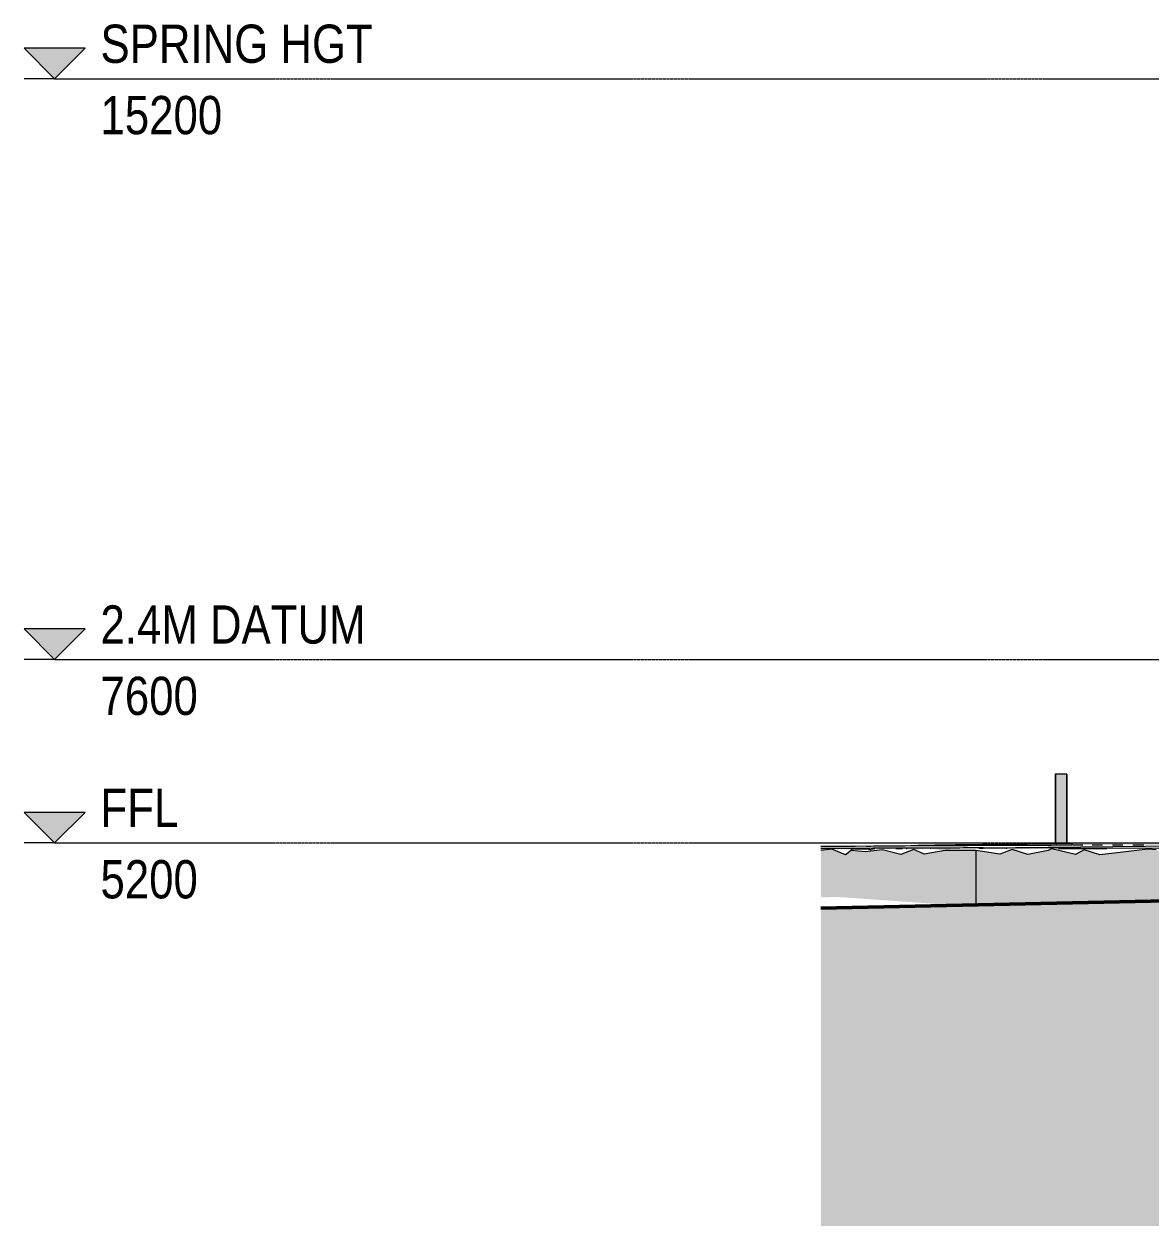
# Model space of a CAD drawing. Header units: millimetres. Extents: x -2361666 to -2009843, y -375 to 29863.
# Drawn here: x -2278835 to -2264090, y 188 to 15917 of the extents above; entities that cross this region are included whole.
import ezdxf

# ---------------------------------------------------------------- set-up
doc = ezdxf.new("R2010")
doc.units = ezdxf.units.MM
doc.linetypes.add('AEC_Center', pattern=[24, 12, -4, 4, -4])
for name, color, linetype, lineweight in [('A-DETL', 90, 'Continuous', 50), ('A-DETL-GENF', 92, 'Continuous', 5), ('A-FLOR', 192, 'Continuous', 5), ('A-FLOR-LEVL', 51, 'Continuous', 5), ('C-TOPO', 7, 'Continuous', 5), ('Q-SPCQ', 91, 'Continuous', 5)]:
    doc.layers.add(name, color=color, linetype=linetype, lineweight=lineweight)
doc.styles.add('Arial Narrow', font='ARIALN.TTF', dxfattribs={"height": 500})

# ---------------------------------------------------------------- blocks, each defined once
blk = doc.blocks.new('Bollard_Typical - 150mm Diameter - BOL001 _fixed_-V294-SOUTH EAST - PART A')
at = {"layer": 'Q-SPCQ', "lineweight": 18}
for p, q in [((-1025768, 5200), (-1025768, 6100)), ((-1025768, 6100), (-1025768, 6100)), ((-1025768, 5200), (-1025768, 5200))]:
    blk.add_line(p, q, dxfattribs=at)
blk = doc.blocks.new('Bollard_Typical - 150mm Diameter - BOL001 _fixed_-V295-SOUTH EAST - PART A')
at = {"layer": 'Q-SPCQ'}
blk.add_hatch(color=256, dxfattribs=at).paths.add_polyline_path([(-1025810, 5200), (-1025771, 5200), (-1025771, 6100), (-1025920, 6100), (-1025919, 5200), (-1025815, 5200)])
at = {"layer": 'Q-SPCQ', "lineweight": 18}
for p, q in [((-1025921, 6100), (-1025921, 5200)), ((-1025771, 6100), (-1025921, 6100)), ((-1025771, 5200), (-1025771, 6100)), ((-1025771, 6100), (-1025771, 6100)), ((-1025921, 5200), (-1025771, 5200)), ((-1025771, 5200), (-1025771, 5200))]:
    blk.add_line(p, q, dxfattribs=at)
blk = doc.blocks.new('Bollard_Typical - 150mm Diameter - BOL001 _fixed_-V296-SOUTH EAST - PART A')
at = {"layer": 'Q-SPCQ'}
blk.add_hatch(color=256, dxfattribs=at).paths.add_polyline_path([(-1025921, 5200), (-1025920, 5200), (-1025921, 5253)])
at = {"layer": 'Q-SPCQ', "lineweight": 18}
for p, q in [((-1025922, 6100), (-1025922, 5200)), ((-1025921, 6100), (-1025922, 6100)), ((-1025922, 5200), (-1025921, 5200))]:
    blk.add_line(p, q, dxfattribs=at)
blk = doc.blocks.new('Level - A1-101025-SOUTH EAST - PART A')
at = {"layer": 'A-FLOR-LEVL'}
blk.add_hatch(color=256, dxfattribs=at).paths.add_polyline_path([(-1039016, 5200), (-1038616, 5600), (-1039416, 5600)])
for p, q in [((-1039416, 5600), (-1039016, 5200)), ((-1038616, 5600), (-1039416, 5600)), ((-1038616, 5600), (-1039016, 5200)), ((-1039016, 5200), (-1039416, 5200)), ((-1039016, 5200), (-1038616, 5200))]:
    blk.add_line(p, q, dxfattribs=at)

msp = doc.modelspace()

# ---------------------------------------------------------------- hatches: boundary and pattern name
at = {"layer": 'A-DETL-GENF'}
msp.add_hatch(color=7, dxfattribs=at).paths.add_polyline_path([(-2268409, 188), (-2148301, 188), (-2148301, 5200), (-2229411, 5200), (-2268409, 4345), (-2268409, 1950)])
at = {"layer": 'A-FLOR'}
for points in [[(-2267137, 5165), (-2265679, 5172), (-2265120, 5176), (-2265120, 5192), (-2266455, 5176), (-2267135, 5165)], [(-2265120, 5174), (-2262230, 5182), (-2261248, 5185), (-2261248, 5200), (-2265120, 5200), (-2265120, 5174)], [(-2268086, 5045), (-2267997, 5118), (-2267766, 5116), (-2267749, 5114), (-2267704, 5122), (-2267313, 5124), (-2267286, 5124), (-2267284, 5120), (-2267188, 5114), (-2267018, 5126), (-2266975, 5126), (-2266967, 5121), (-2266784, 5100), (-2266697, 5128), (-2266287, 5130), (-2266287, 5135), (-2268409, 5127), (-2268409, 5102), (-2268266, 5118), (-2268006, 5117), (-2268001, 5115), (-2268038, 5084)], [(-2257139, 5081), (-2256966, 5100), (-2256287, 5100), (-2256287, 5105), (-2266287, 5135), (-2266287, 5130), (-2265978, 5128), (-2265975, 5123), (-2265904, 5113), (-2265614, 5126), (-2259120, 5093), (-2259105, 5096), (-2258848, 5100), (-2258377, 5100), (-2258050, 5086), (-2257493, 5085), (-2257436, 5100), (-2257142, 5082)]]:
    msp.add_hatch(color=256, dxfattribs=at).paths.add_polyline_path(points)
at = {"layer": 'C-TOPO'}
for points in [[(-2266638, 4384), (-2266382, 4390), (-2266382, 5100), (-2266784, 5100), (-2267055, 5052), (-2267194, 5113), (-2267363, 5050), (-2267603, 5112), (-2267829, 5084), (-2268012, 5100), (-2268086, 5045), (-2268266, 5118), (-2268409, 5100), (-2268409, 4488), (-2268181, 4493), (-2266640, 4384)], [(-2266382, 4390), (-2262548, 4474), (-2262216, 4500), (-2258318, 4628), (-2257907, 4680), (-2257907, 5069), (-2258377, 5100), (-2258848, 5100), (-2259105, 5096), (-2259318, 5056), (-2259421, 5093), (-2259788, 5058), (-2260049, 5096), (-2260260, 5100), (-2260351, 5061), (-2260729, 5080), (-2260991, 5026), (-2261211, 5100), (-2261305, 5103), (-2261670, 5066), (-2261934, 5031), (-2262141, 5100), (-2262248, 5108), (-2262611, 5069), (-2262876, 5036), (-2263082, 5100), (-2263190, 5113), (-2263552, 5073), (-2263817, 5041), (-2264022, 5108), (-2264132, 5118), (-2264766, 5048), (-2264963, 5111), (-2265075, 5048), (-2265389, 5125), (-2265434, 5100), (-2265702, 5051), (-2265904, 5113), (-2266066, 5053), (-2266382, 5100), (-2266382, 4400)]]:
    msp.add_hatch(color=256, dxfattribs=at).paths.add_polyline_path(points)

# ---------------------------------------------------------------- linework, layer by layer
at = {"layer": 'A-DETL'}
msp.add_line((-2245941, 4838), (-2268409, 4345), dxfattribs=at)
at = {"layer": 'A-FLOR'}
for p, q in [((-2265120, 5174), (-2265120, 5200)), ((-2265120, 5200), (-2261248, 5200)), ((-2266602, 5168), (-2268409, 5149)), ((-2267805, 5159), (-2268409, 5152)), ((-2266287, 5135), (-2261248, 5185)), ((-2256287, 5105), (-2266287, 5135))]:
    msp.add_line(p, q, dxfattribs=at)
for points, knots in [([(-2265120, 5192), (-2265391, 5190), (-2265778, 5185), (-2266122, 5181), (-2266236, 5179)], [-0.8832345, -0.8832345, -0.8832345, -0.8832345, -0.75, -0.68, -0.68, -0.68, -0.68]), ([(-2267975, 5129), (-2268083, 5128), (-2268228, 5128), (-2268372, 5127), (-2268410, 5127)], [-0.79166623, -0.79166623, -0.79166623, -0.79166623, -0.75, -0.73519233, -0.73519233, -0.73519233, -0.73519233]), ([(-2267817, 5159), (-2267740, 5160), (-2267510, 5163), (-2267065, 5166), (-2266714, 5167), (-2266602, 5168)], [-0.8571429, -0.8571429, -0.8571429, -0.8571429, -0.75, -0.625, -0.5714286, -0.5714286, -0.5714286, -0.5714286]), ([(-2266236, 5179), (-2266527, 5175), (-2266839, 5171), (-2267095, 5166), (-2267139, 5165)], [-0.68, -0.68, -0.68, -0.68, -0.5, -0.4613218, -0.4613218, -0.4613218, -0.4613218]), ([(-2266602, 5168), (-2266453, 5169), (-2266013, 5171), (-2265488, 5173), (-2265124, 5174), (-2265120, 5174)], [-0.5714286, -0.5714286, -0.5714286, -0.5714286, -0.5, -0.375, -0.3736793, -0.3736793, -0.3736793, -0.3736793])]:
    msp.add_open_spline(points, degree=3, knots=knots, dxfattribs=at)
for points in [[(-2267647, 5130), (-2267757, 5130), (-2267866, 5129), (-2267975, 5129)], [(-2267314, 5131), (-2267426, 5131), (-2267537, 5130), (-2267647, 5130)], [(-2266976, 5132), (-2267090, 5132), (-2267202, 5132), (-2267314, 5131)], [(-2266634, 5134), (-2266749, 5133), (-2266863, 5133), (-2266976, 5132)], [(-2266287, 5135), (-2266403, 5135), (-2266519, 5134), (-2266634, 5134)], [(-2265110, 5174), (-2265067, 5174), (-2265024, 5174), (-2264981, 5174)], [(-2264857, 5175), (-2264813, 5175), (-2264769, 5175), (-2264725, 5175)], [(-2264595, 5176), (-2264550, 5176), (-2264505, 5176), (-2264459, 5176)], [(-2264326, 5176), (-2264278, 5177), (-2264230, 5177), (-2264182, 5177)]]:
    msp.add_open_spline(points, degree=3, dxfattribs=at)
at = {"layer": 'A-FLOR-LEVL', "linetype": 'AEC_Center'}
for p, q in [((-2278035, 15200), (-2141460, 15200)), ((-2278035, 7600), (-2141460, 7600)), ((-2278035, 5200), (-2141460, 5200))]:
    msp.add_line(p, q, dxfattribs=at)
at = {"layer": 'C-TOPO'}
for p, q in [((-2268266, 5118), (-2268409, 5102)), ((-2268086, 5045), (-2268266, 5118)), ((-2268012, 5100), (-2268086, 5045)), ((-2267829, 5084), (-2268012, 5100)), ((-2268001, 5115), (-2268011, 5120)), ((-2267997, 5118), (-2268001, 5115)), ((-2267979, 5118), (-2267997, 5118)), ((-2267603, 5112), (-2267829, 5084)), ((-2267363, 5050), (-2267603, 5112)), ((-2267194, 5113), (-2267363, 5050)), ((-2267284, 5120), (-2267286, 5124)), ((-2267055, 5052), (-2267194, 5113)), ((-2266784, 5100), (-2267055, 5052)), ((-2266967, 5121), (-2266975, 5126)), ((-2266382, 5100), (-2266784, 5100)), ((-2266382, 5100), (-2266382, 4390)), ((-2266066, 5053), (-2266382, 5100)), ((-2266342, 5130), (-2266346, 5130)), ((-2266333, 5130), (-2266342, 5130)), ((-2265978, 5128), (-2266287, 5130)), ((-2265904, 5113), (-2266066, 5053)), ((-2265975, 5123), (-2265978, 5128)), ((-2265702, 5051), (-2265904, 5113)), ((-2265434, 5100), (-2265702, 5051)), ((-2265389, 5125), (-2265434, 5100)), ((-2265388, 5125), (-2265389, 5125)), ((-2265075, 5048), (-2265388, 5125)), ((-2264993, 5123), (-2265299, 5125)), ((-2264963, 5111), (-2265075, 5048)), ((-2264984, 5123), (-2264993, 5123)), ((-2264679, 5121), (-2264984, 5123)), ((-2264760, 5046), (-2264963, 5111)), ((-2264493, 5077), (-2264760, 5046)), ((-2264669, 5121), (-2264679, 5121)), ((-2264132, 5118), (-2264493, 5077)), ((-2264131, 5118), (-2264132, 5118)), ((-2264022, 5108), (-2264131, 5118))]:
    msp.add_line(p, q, dxfattribs=at)
at = {"layer": 'C-TOPO', "flags": 128}
for points in [[(-2267784, 5117), (-2267891, 5118), (-2267968, 5118)], [(-2267704, 5122), (-2267726, 5118), (-2267749, 5114)], [(-2267340, 5124), (-2267358, 5124), (-2267426, 5123)]]:
    msp.add_lwpolyline(points, dxfattribs=at)
at = {"layer": 'C-TOPO'}
for centre, major_axis, ratio, start_param, end_param in [((-2262540, 6865), (-11337, 7), 0.174251, 1.090045, 1.093525), ((-2262575, 5130), (-11400, 54), 0.001626, 1.234882, 1.239181)]:
    msp.add_ellipse(centre, major_axis=major_axis, ratio=ratio, start_param=start_param, end_param=end_param, dxfattribs=at)

# ---------------------------------------------------------------- block references
at = {"layer": 'A-FLOR-LEVL'}
for p in [(-1239419, 10000), (-1239419, 2400), (-1239419, 0)]:
    msp.add_blockref('Level - A1-101025-SOUTH EAST - PART A', p, dxfattribs=at)
at = {"layer": 'Q-SPCQ'}
for name, p in [('Bollard_Typical - 150mm Diameter - BOL001 _fixed_-V296-SOUTH EAST - PART A', (-1239419, 0)), ('Bollard_Typical - 150mm Diameter - BOL001 _fixed_-V295-SOUTH EAST - PART A', (-1239419, 0)), ('Bollard_Typical - 150mm Diameter - BOL001 _fixed_-V294-SOUTH EAST - PART A', (-1239421, 0)), ('Bollard_Typical - 150mm Diameter - BOL001 _fixed_-V294-SOUTH EAST - PART A', (-1239421, 0)), ('Bollard_Typical - 150mm Diameter - BOL001 _fixed_-V294-SOUTH EAST - PART A', (-1239419, 0)), ('Bollard_Typical - 150mm Diameter - BOL001 _fixed_-V294-SOUTH EAST - PART A', (-1239420, 0)), ('Bollard_Typical - 150mm Diameter - BOL001 _fixed_-V294-SOUTH EAST - PART A', (-1239419, 0))]:
    msp.add_blockref(name, p, dxfattribs=at)

# ---------------------------------------------------------------- texts
at = {"layer": 'A-FLOR-LEVL', "char_height": 500, "attachment_point": 1, "style": 'Arial Narrow'}
for s, insert, width in [('SPRING HGT', (-2277835, 15909), 4329.11), ('15200', (-2277835, 14975), 1924.05), ('2.4M DATUM', (-2277835, 8309), 4200.84), ('7600', (-2277835, 7375), 1539.24), ('FFL', (-2277835, 5909), 1250.63), ('5200', (-2277835, 4975), 1539.24)]:
    msp.add_mtext(s, dxfattribs=dict(at, insert=insert, width=width))

doc.saveas('drawing.dxf')
